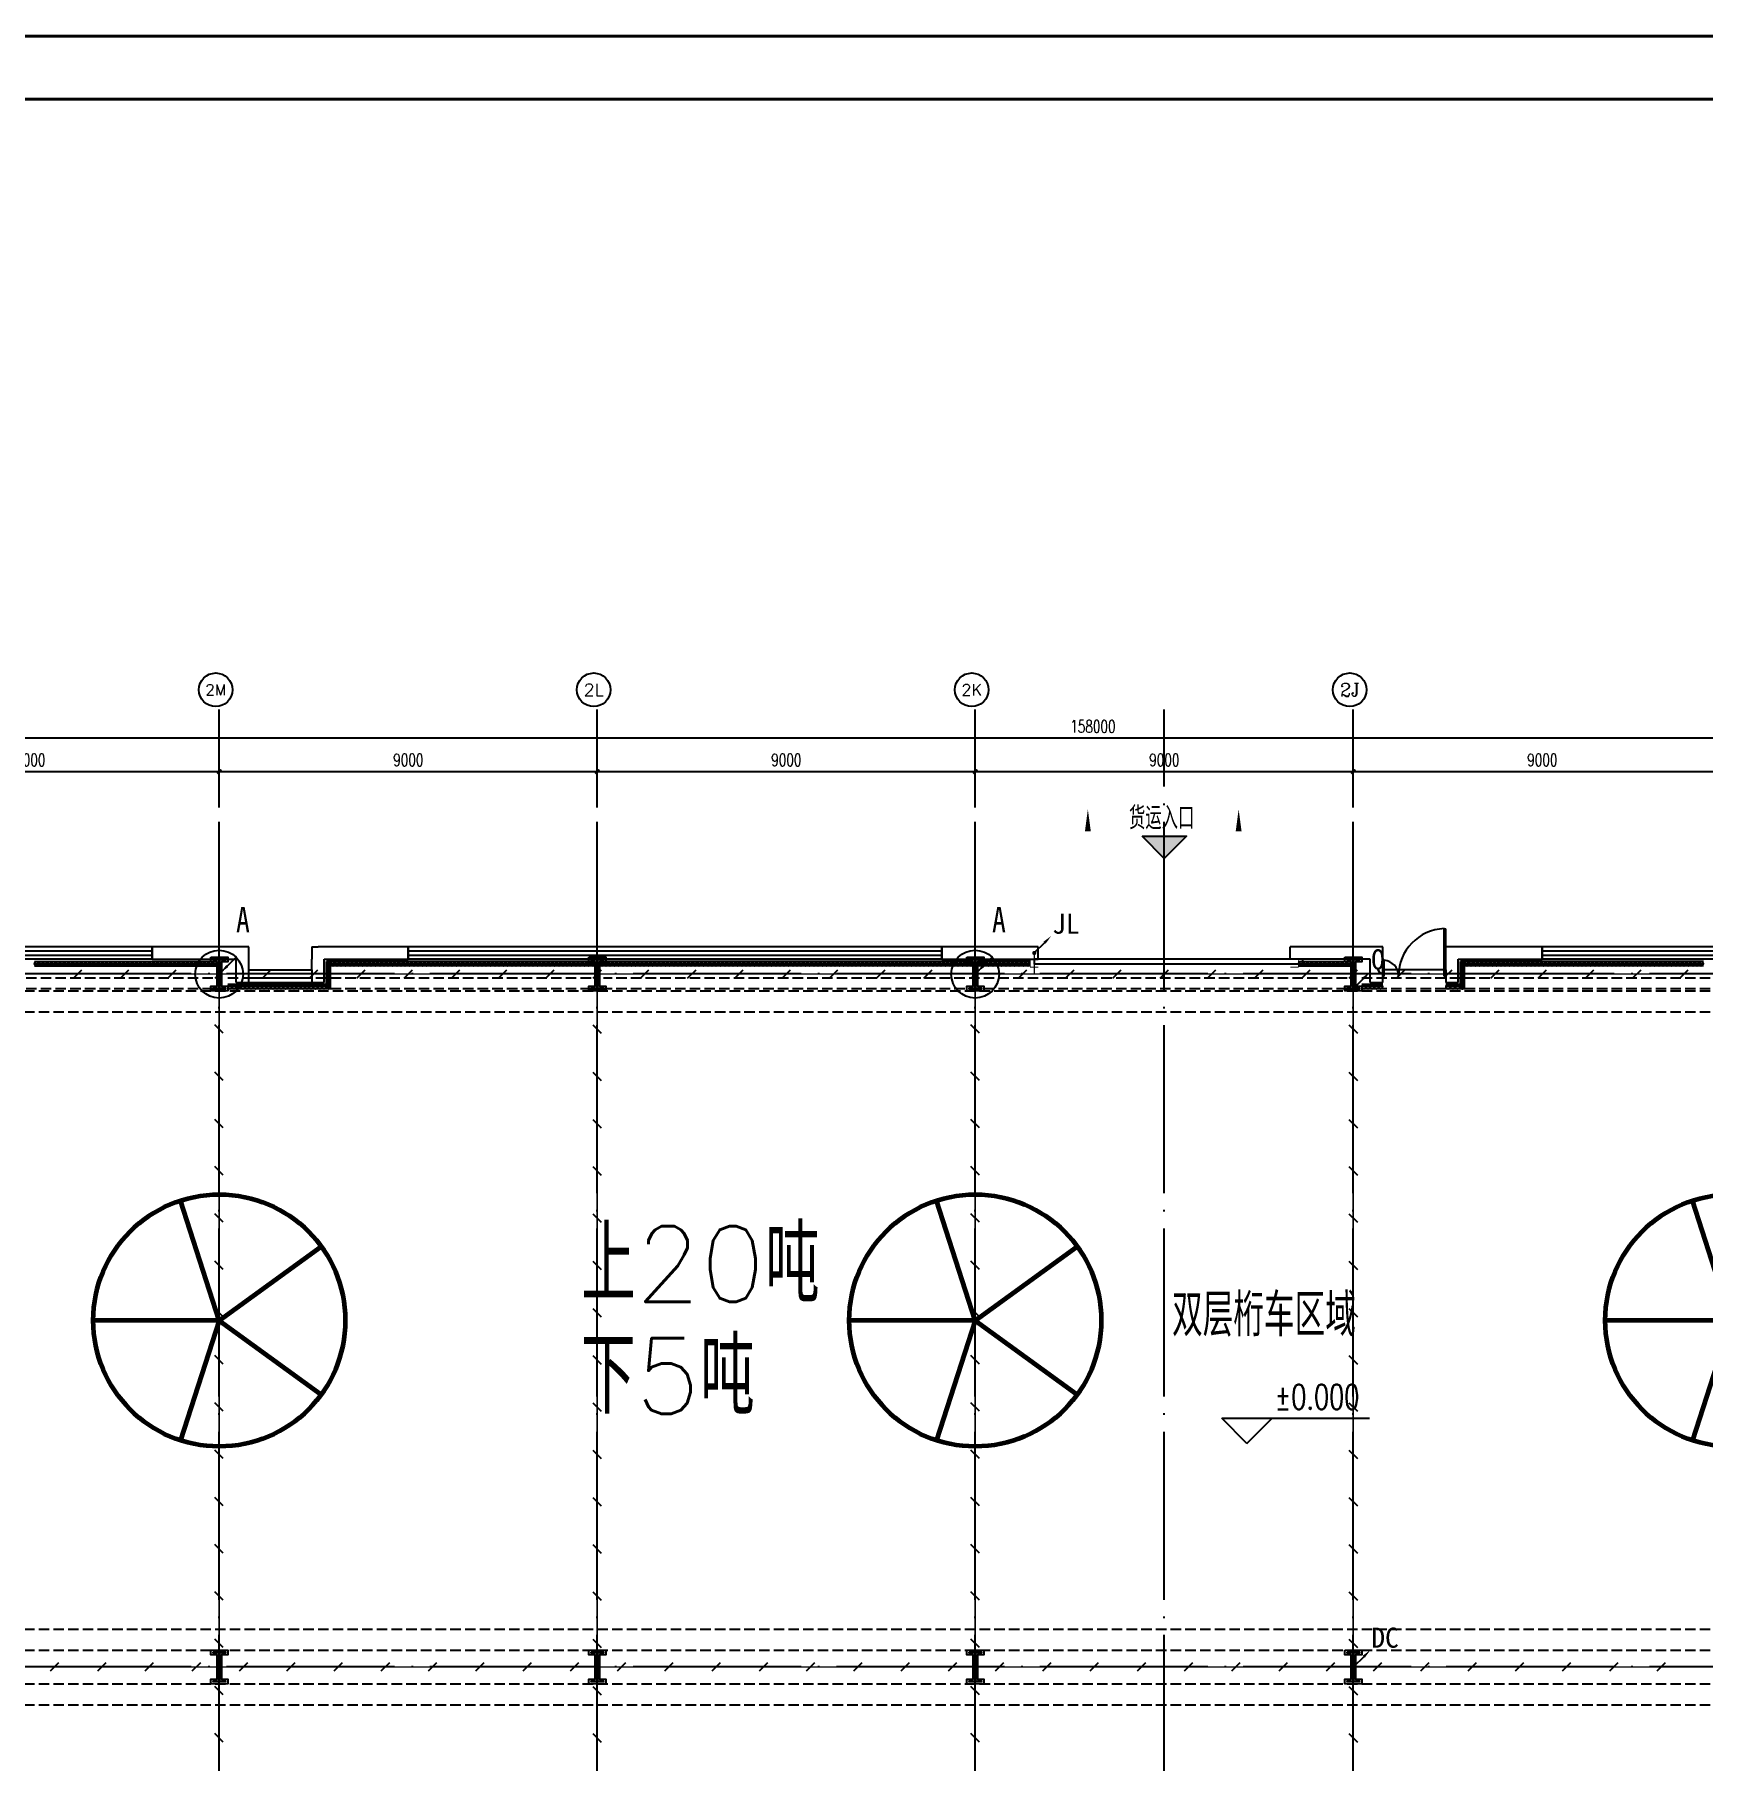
# Model space of a CAD drawing. Extents: x -1396510 to 1250330, y -1892470 to 1623980.
# Drawn here: x -232253 to -192517, y -1008860 to -967742 of the extents above; entities that cross this region are included whole.
import ezdxf
from ezdxf.enums import TextEntityAlignment as Align

# ---------------------------------------------------------------- set-up
doc = ezdxf.new("R2010")
doc.units = 0
doc.header["$LTSCALE"] = 1000
doc.header["$MEASUREMENT"] = 0
for name, pattern in [('10平面$0$DASH', [0.35, 0.25, -0.1]), ('CENTER2', [1.125, 0.75, -0.125, 0.125, -0.125]), ('DASH', [0.35, 0.25, -0.1]), ('DOTE', [2.42, 2, -0.2, 0.02, -0.2])]:
    doc.linetypes.add(name, pattern=pattern)
doc.layers.get('Defpoints').update_dxf_attribs({"color": 210})
for name, color, linetype in [('0-cxFrame', 155, 'Continuous'), ('10平面$0$WINDOW', 4, 'Continuous'), ('A-AXIS-D', 1, 'Continuous'), ('A-AXIS-DOTE', 14, 'DOTE'), ('A-AXIS-SYMB', 3, 'Continuous'), ('A-HATCH-2', 251, 'Continuous'), ('A-HRAIL', 173, 'Continuous'), ('A-LIN-V', 9, 'Continuous'), ('A-SFCE', 30, 'Continuous'), ('A-TEXT', 61, 'Continuous'), ('A-WINDOW', 140, 'Continuous'), ('AS-COLN', 6, 'Continuous'), ('AS-WALL', 40, 'Continuous'), ('FH-tri', 180, 'Continuous'), ('LWIRE', 4, 'Continuous'), ('PUB_TEXT', 7, 'Continuous'), ('SHTLN', 4, 'Continuous'), ('TEL_TEXT', 7, 'Continuous'), ('WIRE-接地', 4, 'Continuous'), ('WIRE-照明', 1, 'Continuous'), ('建-标高', 3, 'Continuous'), ('建-窗', 4, 'Continuous')]:
    doc.layers.add(name, color=color, linetype=linetype)
doc.layers.add('0-cxText', color=131, linetype='Continuous', lineweight=25)
doc.layers.add('A-云线2', color=3, linetype='Continuous', plot=False)
doc.styles.add('-宋体', font='', dxfattribs={"width": 0.8})
doc.styles.add('_TCH_AXIS', font='COMPLEX', dxfattribs={"bigfont": 'GBCBIG'})
doc.styles.add('_TCH_DIM_T3', font='SIMPLEX', dxfattribs={"width": 0.705882, "bigfont": 'GBCBIG'})
doc.styles.add('A-STANDARD', font='SIMPLEX', dxfattribs={"bigfont": 'GBCBIG'})
doc.styles.add('cx_tuming', font='simhei.ttf')
doc.styles.add('cx_tuqian1', font='')
doc.styles.get("Standard").update_dxf_attribs({"font": 'gbenor.shx', "bigfont": 'gbcbig.shx'})
doc.styles.add('宋体', font='')
doc.styles.add('黑体', font='simhei.ttf', dxfattribs={"height": 12})
doc.styles.get('-宋体').set_extended_font_data('SimSun')
doc.styles.get('cx_tuqian1').set_extended_font_data('SimSun')
doc.styles.get('宋体').set_extended_font_data('SimSun')
doc.dimstyles.new('_TCH_ARCH&&100', dxfattribs={"dimtxt": 297.5, "dimasz": 100, "dimexe": 100, "dimexo": 100, "dimgap": 126.25, "dimtad": 1, "dimdec": 0, "dimzin": 0, "dimdsep": 46, "dimtxsty": '_TCH_DIM_T3', "dimblk": 'ARCHTICK', "dimcen": 0.09, "dimclrt": 7, "dimazin": 2, "dimtfac": 1, "dimtdec": 0, "dimtix": 1, "dimtmove": 2, "dimatfit": 3, "dimfxl": 0, "dimtolj": 1, "dimtzin": 0, "dimarcsym": 0})

# ---------------------------------------------------------------- blocks, each defined once
blk = doc.blocks.new('G$C2F382D44')
at = {"color": 0, "style": 'A-STANDARD'}
for s, p in [('上20吨', (-2949, 425)), ('下5吨', (-2952, -2245))]:
    blk.add_text(s, height=1800, dxfattribs=at).set_placement(p)
blk = doc.blocks.new('10平面$0$$DorLib2D$00000126')
at = {"color": 0, "linetype": 'Continuous'}
for p, q in [((-0.532, 0.5), (-0.532, 0.9)), ((0.532, 0.9), (0.532, 0.5))]:
    blk.add_line(p, q, dxfattribs=at)
at = {"color": 0, "linetype": '10平面$0$DASH'}
for p, q in [((-0.532, 0.9), (0.532, 0.9)), ((-0.532, 0.5), (0.532, 0.5))]:
    blk.add_line(p, q, dxfattribs=at)
blk = doc.blocks.new('WINDOW2DLIB$DYNSTYLE$00000005')
at = {"color": 0}
for points in [[(-0.5, 0.5), (-0.5, -0.5)], [(-0.5, 0.5), (0.5, 0.5)], [(0.5, -0.5), (0.5, 0.5)], [(0.5, 0.1667), (-0.5, 0.1667)], [(0.5, -0.1667), (-0.5, -0.1667)], [(-0.5, -0.5), (0.5, -0.5)]]:
    blk.add_lwpolyline(points, dxfattribs=at)
blk = doc.blocks.new('DOOR2DLIB$SYSLIB$00000123')
at = {"color": 0}
for p, q in [((0.475, -0.001), (0.475, 0.752)), ((0.475, 0.752), (0.5, 0.752)), ((0.5, -0.001), (0.5, 0.752)), ((-0.5, 0), (-0.5, 0.252)), ((-0.475, 0.252), (-0.5, 0.252)), ((-0.475, 0), (-0.475, 0.252)), ((-0.475, 0), (-0.5, 0)), ((0.475, -0.001), (0.5, -0.001))]:
    blk.add_line(p, q, dxfattribs=at)
for centre, radius, start, end in [((0.505, -0.002), 0.755, 92.2493, 179.7238), ((-0.501, 0.003), 0.251, 359.7899, 84.0974)]:
    blk.add_arc(centre, radius, start, end, dxfattribs=at)
blk = doc.blocks.new('42343243')
at = {"layer": '10平面$0$WINDOW'}
blk.add_line((-198654, 1222620), (-200154, 1222620), dxfattribs=at)
at = {"layer": 'AS-WALL'}
for p, q in [((-227154, 1223170), (-229454, 1223170)), ((-229454, 1223170), (-229454, 1222870)), ((-229454, 1222870), (-227454, 1222870)), ((-227454, 1222320), (-227454, 1222870)), ((-227154, 1222620), (-227154, 1223170)), ((-225654, 1223170), (-225504, 1223170)), ((-225654, 1223170), (-225654, 1222870)), ((-225654, 1222870), (-225654, 1222870)), ((-225654, 1222620), (-225654, 1222870)), ((-223354, 1223170), (-225504, 1223170)), ((-225354, 1222320), (-225354, 1222870)), ((-225354, 1222870), (-223354, 1222870)), ((-223354, 1222870), (-223354, 1223170)), ((-208354, 1223170), (-210654, 1223170)), ((-210654, 1223170), (-210654, 1222870)), ((-210654, 1222870), (-208354, 1222870)), ((-208354, 1222870), (-208354, 1223170)), ((-200154, 1223170), (-202354, 1223170)), ((-202354, 1222870), (-202354, 1223170)), ((-200454, 1222870), (-202354, 1222870)), ((-200454, 1222320), (-200454, 1222870)), ((-200154, 1222620), (-200154, 1223170)), ((-196354, 1223170), (-198654, 1223170)), ((-198654, 1222620), (-198654, 1223170)), ((-198354, 1222870), (-196354, 1222870)), ((-198354, 1222320), (-198354, 1222870)), ((-196354, 1222870), (-196354, 1223170)), ((-227154, 1222320), (-227154, 1222620)), ((-225654, 1222620), (-225654, 1222320)), ((-200154, 1222320), (-200154, 1222620)), ((-198654, 1222620), (-198654, 1222320)), ((-227454, 1222320), (-227154, 1222320)), ((-225654, 1222320), (-225354, 1222320)), ((-200454, 1222320), (-200154, 1222320)), ((-198654, 1222320), (-198354, 1222320))]:
    blk.add_line(p, q, dxfattribs=at)
at = {"layer": '10平面$0$WINDOW', "zscale": 300}
for name, p, xscale, yscale, rotation in [('DOOR2DLIB$SYSLIB$00000123', (-199404, 1222470), -1500, -1500, 179.9999999999555), ('10平面$0$$DorLib2D$00000126', (-205254, 1223020), 6000, 300, 180)]:
    blk.add_blockref(name, p, dxfattribs=dict(at, xscale=xscale, yscale=yscale, rotation=rotation))
at = {"layer": '建-窗', "zscale": 300}
for p, xscale, yscale, rotation in [((-239904, 1223020), -20900, -300, 359.9999999994902), ((-217004, 1223020), -12700, -300, 359.999999999664), ((-185904, 1223020), -20900, -300, 359.9999999994913), ((-226404, 1222470), -1500, 300, 179.9999999999555)]:
    blk.add_blockref('WINDOW2DLIB$DYNSTYLE$00000005', p, dxfattribs=dict(at, xscale=xscale, yscale=yscale, rotation=rotation))
blk = doc.blocks.new('nt66')
at = {"layer": 'A-HATCH-2', "color": 8}
blk.add_lwpolyline([(-195840, 766870), (-195440, 766870), (-195440, 766758), (-195586, 766758), (-195586, 766182), (-195440, 766182), (-195440, 766070), (-195840, 766070), (-195840, 766182), (-195694, 766182), (-195694, 766758), (-195840, 766758)], close=True, dxfattribs=at)
at = {"layer": 'AS-COLN'}
blk.add_lwpolyline([(-195790, 766820), (-195490, 766820), (-195490, 766808), (-195636, 766808), (-195636, 766132), (-195490, 766132), (-195490, 766120), (-195790, 766120), (-195790, 766132), (-195644, 766132), (-195644, 766808), (-195790, 766808)], close=True, dxfattribs=at)
blk = doc.blocks.new('33333')
for p in [(-32214, -43900), (-23214, -43900), (-14214, -43900), (-5214, -43900), (-32214, -60400), (-23214, -60400), (-14214, -60400), (-5214, -60400)]:
    blk.add_blockref('nt66', p)
blk = doc.blocks.new('w42343')
at = {"layer": 'A-HATCH-2', "color": 8, "linetype": 'DASH'}
for p, q in [((-263654, 722170), (-128354, 722170)), ((-263654, 721670), (-128354, 721670)), ((-263654, 706970), (-128354, 706970)), ((-263654, 706470), (-128354, 706470)), ((-263654, 705670), (-128354, 705670)), ((-263654, 705170), (-128354, 705170))]:
    blk.add_line(p, q, dxfattribs=at)
blk = doc.blocks.new('w4324324')
at = {"layer": 'A-HATCH-2', "color": 0, "lineweight": 60}
for q in [(-1694760, 686605), (-1697614, 684532), (-1691907, 684532), (-1696524, 681178), (-1692997, 681178)]:
    blk.add_line((-1694760, 683605), q, dxfattribs=at)
blk.add_circle((-1694760, 683605), 3000, dxfattribs=at)
blk = doc.blocks.new('ner546')
at = {"layer": 'A-LIN-V', "color": 8}
for p in [(631280, 25256), (631280, 7256), (631280, -10744)]:
    blk.add_blockref('w4324324', p, dxfattribs=at)
blk = doc.blocks.new('3333')
at = {"layer": 'A-SFCE', "const_width": 20}
blk.add_lwpolyline([(-227064, 766320), (-227064, 766510), (-227244, 766510), (-227244, 766320)], dxfattribs=at)
blk = doc.blocks.new('_ArchTick')
at = {"color": 0, "linetype": 'ByBlock', "const_width": 0.4}
blk.add_lwpolyline([(-0.5, -0.5), (0.5, 0.5)], dxfattribs=at)
blk = doc.blocks.new('*D5772')
at = {"layer": 'A-AXIS-D', "color": 0, "lineweight": -2, "transparency": 16777216}
for p, q in [((48300, 3960), (48300, 4920)), ((48300, 4820), (57300, 4820)), ((57300, 3960), (57300, 4920))]:
    blk.add_line(p, q, dxfattribs=at)
at = {"layer": 'Defpoints', "color": 0, "transparency": 16777216}
for p in [(57300, 4820), (48300, 3860), (57300, 3860)]:
    blk.add_point(p, dxfattribs=at)
at = {"layer": 'A-AXIS-D', "color": 0, "lineweight": -2, "transparency": 16777216, "xscale": 100, "yscale": 100, "zscale": 100, "rotation": 180}
blk.add_blockref('_ArchTick', (48300, 4820), dxfattribs=at)
at = {"layer": 'A-AXIS-D', "color": 0, "lineweight": -2, "transparency": 16777216, "xscale": 100, "yscale": 100, "zscale": 100}
blk.add_blockref('_ArchTick', (57300, 4820), dxfattribs=at)
at = {"layer": 'A-AXIS-D', "color": 7, "transparency": 16777216, "insert": (52800, 5095), "char_height": 297.5, "attachment_point": 5, "style": '_TCH_DIM_T3'}
blk.add_mtext('\\A1;9000', dxfattribs=at)
blk = doc.blocks.new('*D5773')
at = {"layer": 'A-AXIS-D', "color": 0, "lineweight": -2, "transparency": 16777216}
for p, q in [((57300, 3960), (57300, 4920)), ((57300, 4820), (66300, 4820)), ((66300, 3960), (66300, 4920))]:
    blk.add_line(p, q, dxfattribs=at)
at = {"layer": 'Defpoints', "color": 0, "transparency": 16777216}
for p in [(66300, 4820), (57300, 3860), (66300, 3860)]:
    blk.add_point(p, dxfattribs=at)
at = {"layer": 'A-AXIS-D', "color": 0, "lineweight": -2, "transparency": 16777216, "xscale": 100, "yscale": 100, "zscale": 100, "rotation": 180}
blk.add_blockref('_ArchTick', (57300, 4820), dxfattribs=at)
at = {"layer": 'A-AXIS-D', "color": 0, "lineweight": -2, "transparency": 16777216, "xscale": 100, "yscale": 100, "zscale": 100}
blk.add_blockref('_ArchTick', (66300, 4820), dxfattribs=at)
at = {"layer": 'A-AXIS-D', "color": 7, "transparency": 16777216, "insert": (61800, 5095), "char_height": 297.5, "attachment_point": 5, "style": '_TCH_DIM_T3'}
blk.add_mtext('\\A1;9000', dxfattribs=at)
blk = doc.blocks.new('*D5774')
at = {"layer": 'A-AXIS-D', "color": 0, "lineweight": -2, "transparency": 16777216}
for p, q in [((66300, 3960), (66300, 4920)), ((66300, 4820), (75300, 4820)), ((75300, 3960), (75300, 4920))]:
    blk.add_line(p, q, dxfattribs=at)
at = {"layer": 'Defpoints', "color": 0, "transparency": 16777216}
for p in [(75300, 4820), (66300, 3860), (75300, 3860)]:
    blk.add_point(p, dxfattribs=at)
at = {"layer": 'A-AXIS-D', "color": 0, "lineweight": -2, "transparency": 16777216, "xscale": 100, "yscale": 100, "zscale": 100, "rotation": 180}
blk.add_blockref('_ArchTick', (66300, 4820), dxfattribs=at)
at = {"layer": 'A-AXIS-D', "color": 0, "lineweight": -2, "transparency": 16777216, "xscale": 100, "yscale": 100, "zscale": 100}
blk.add_blockref('_ArchTick', (75300, 4820), dxfattribs=at)
at = {"layer": 'A-AXIS-D', "color": 7, "transparency": 16777216, "insert": (70800, 5095), "char_height": 297.5, "attachment_point": 5, "style": '_TCH_DIM_T3'}
blk.add_mtext('\\A1;9000', dxfattribs=at)
blk = doc.blocks.new('*D5775')
at = {"layer": 'A-AXIS-D', "color": 0, "lineweight": -2, "transparency": 16777216}
for p, q in [((75300, 3960), (75300, 4920)), ((75300, 4820), (84300, 4820)), ((84300, 3960), (84300, 4920))]:
    blk.add_line(p, q, dxfattribs=at)
at = {"layer": 'Defpoints', "color": 0, "transparency": 16777216}
for p in [(84300, 4820), (75300, 3860), (84300, 3860)]:
    blk.add_point(p, dxfattribs=at)
at = {"layer": 'A-AXIS-D', "color": 0, "lineweight": -2, "transparency": 16777216, "xscale": 100, "yscale": 100, "zscale": 100, "rotation": 180}
blk.add_blockref('_ArchTick', (75300, 4820), dxfattribs=at)
at = {"layer": 'A-AXIS-D', "color": 0, "lineweight": -2, "transparency": 16777216, "xscale": 100, "yscale": 100, "zscale": 100}
blk.add_blockref('_ArchTick', (84300, 4820), dxfattribs=at)
at = {"layer": 'A-AXIS-D', "color": 7, "transparency": 16777216, "insert": (79800, 5095), "char_height": 297.5, "attachment_point": 5, "style": '_TCH_DIM_T3'}
blk.add_mtext('\\A1;9000', dxfattribs=at)
blk = doc.blocks.new('*D5776')
at = {"layer": 'A-AXIS-D', "color": 0, "lineweight": -2, "transparency": 16777216}
for p, q in [((84300, 3960), (84300, 4920)), ((84300, 4820), (93300, 4820)), ((93300, 3960), (93300, 4920))]:
    blk.add_line(p, q, dxfattribs=at)
at = {"layer": 'Defpoints', "color": 0, "transparency": 16777216}
for p in [(93300, 4820), (84300, 3860), (93300, 3860)]:
    blk.add_point(p, dxfattribs=at)
at = {"layer": 'A-AXIS-D', "color": 0, "lineweight": -2, "transparency": 16777216, "xscale": 100, "yscale": 100, "zscale": 100, "rotation": 180}
blk.add_blockref('_ArchTick', (84300, 4820), dxfattribs=at)
at = {"layer": 'A-AXIS-D', "color": 0, "lineweight": -2, "transparency": 16777216, "xscale": 100, "yscale": 100, "zscale": 100}
blk.add_blockref('_ArchTick', (93300, 4820), dxfattribs=at)
at = {"layer": 'A-AXIS-D', "color": 7, "transparency": 16777216, "insert": (88800, 5095), "char_height": 297.5, "attachment_point": 5, "style": '_TCH_DIM_T3'}
blk.add_mtext('\\A1;9000', dxfattribs=at)
blk = doc.blocks.new('*D5785')
at = {"layer": 'A-AXIS-D', "color": 0, "lineweight": -2, "transparency": 16777216}
for p, q in [((-900, 4060), (-900, 5720)), ((-900, 5620), (157100, 5620)), ((157100, 4060), (157100, 5720))]:
    blk.add_line(p, q, dxfattribs=at)
at = {"layer": 'Defpoints', "color": 0, "transparency": 16777216}
for p in [(157100, 5620), (-900, 3960), (157100, 3960)]:
    blk.add_point(p, dxfattribs=at)
at = {"layer": 'A-AXIS-D', "color": 0, "lineweight": -2, "transparency": 16777216, "xscale": 100, "yscale": 100, "zscale": 100, "rotation": 180}
blk.add_blockref('_ArchTick', (-900, 5620), dxfattribs=at)
at = {"layer": 'A-AXIS-D', "color": 0, "lineweight": -2, "transparency": 16777216, "xscale": 100, "yscale": 100, "zscale": 100}
blk.add_blockref('_ArchTick', (157100, 5620), dxfattribs=at)
at = {"layer": 'A-AXIS-D', "color": 7, "transparency": 16777216, "insert": (78100, 5895), "char_height": 297.5, "attachment_point": 5, "style": '_TCH_DIM_T3'}
blk.add_mtext('\\A1;158000', dxfattribs=at)
blk = doc.blocks.new('99平面图例外参$0$$LinePat$圆环')
for points in [[(0, 150), (300, 150)], [(0, 0), (300, 0)], [(0, -150), (300, -150)]]:
    blk.add_lwpolyline(points)
at = {"color": 0}
blk.add_circle((150, 0), 150, dxfattribs=at)
blk = doc.blocks.new('$TelecSys$00000008')
blk.add_line((0.4, 0.4), (-0.4, -0.4))
blk = doc.blocks.new('$TelecSys$00000078')
for p, q in [((0.1, 0.1), (0.1, 0.1)), ((1.15, 1.15), (0.55, 0.55)), ((-0.1, -0.1), (-0.1, -0.1))]:
    blk.add_line(p, q)
at = {"const_width": 0.142}
blk.add_lwpolyline([(-0.07, 0, 1), (0.07, 0, 1)], format="xyb", close=True, dxfattribs=at)
blk.add_solid([(0.62, 0.48), (0.48, 0.62), (0.1, 0.1)])
at = {"width": 0.8, "flags": 9}
blk.add_attdef('A', (0, 0), '', height=0.00002, dxfattribs=at)
blk = doc.blocks.new('$TelecSys$00000079')
for p, q in [((0.7, 0.7), (0, 0)), ((0.1, 0.1), (0.1, 0.1)), ((-0.1, -0.1), (-0.1, -0.1))]:
    blk.add_line(p, q)
at = {"const_width": 0.142}
blk.add_lwpolyline([(-0.07, 0, 1), (0.07, 0, 1)], format="xyb", close=True, dxfattribs=at)
blk.add_solid([(0.63, 0.77), (0.77, 0.63), (1.15, 1.15)])
at = {"width": 0.8, "flags": 9}
blk.add_attdef('A', (0, 0), '', height=0.00002, dxfattribs=at)
blk = doc.blocks.new('TK22.A0+1 L(Dragon)')
at = {"layer": '0-cxFrame', "color": 7, "const_width": 0.5}
blk.add_lwpolyline([(0, 0), (-1485, 0), (-1485, 841), (0, 841)], close=True, dxfattribs=at)
at = {"layer": '0-cxFrame', "const_width": 0.5}
blk.add_lwpolyline([(-80, 10), (-1465, 10), (-1465, 831), (-80, 831)], close=True, dxfattribs=at)
at = {"style": '黑体', "flags": 4}
blk.add_attdef('图幅', text='', height=3.3, dxfattribs=at).set_placement((-40, 3), align=Align.RIGHT)
at = {"layer": '0-cxText', "flags": 4}
for tag, height, style, p in [('建设单位', 3.5, 'cx_tuming', (-45, 240)), ('项目名称', 3.5, 'cx_tuming', (-45, 210)), ('子项名称', 3.5, 'cx_tuming', (-45, 180)), ('工程编号', 3.3, 'cx_tuqian1', (-35, 165)), ('图名1', 3.5, 'cx_tuming', (-45, 87)), ('图名2', 3.5, 'cx_tuming', (-45, 79)), ('图名3', 3.5, 'cx_tuming', (-45, 71)), ('出图日期', 3.3, 'cx_tuqian1', (-39, 60)), ('专业', 3.3, 'cx_tuqian1', (-55, 52)), ('图号', 3.3, 'cx_tuqian1', (-55, 44)), ('版次', 3.3, 'cx_tuqian1', (-20, 44))]:
    blk.add_attdef(tag, text='', height=height, dxfattribs=dict(at, style=style)).set_placement(p, align=Align.MIDDLE)
at = {"layer": 'Defpoints', "color": 6, "flags": 4}
for tag, height, style, p in [('tufu', 3.3, '黑体', (-12, 12)), ('dwfname', 4, 'cx_tuqian1', (-80, 3))]:
    blk.add_attdef(tag, text='', height=height, dxfattribs=dict(at, style=style)).set_placement(p, align=Align.RIGHT)
blk = doc.blocks.new('世赫2#厂房一层0821')
at = {"layer": 'FH-tri'}
h = blk.add_hatch(color=8, dxfattribs=at)
h.dxf.hatch_style = 1
h.paths.add_polyline_path([(79269.7, 3282.6), (80330.3, 3282.6), (79800, 2752.3)])
at = {"layer": 'A-AXIS-D'}
for centre in [(57215.1, 6766.1), (66215.1, 6766.1), (75215.1, 6766.1), (84215.1, 6766.1)]:
    blk.add_circle(centre, 400, dxfattribs=at)
at = {"layer": 'A-AXIS-DOTE', "color": 8, "ltscale": 2}
for p, q in [((57300, -87498.9), (57300, 6300)), ((66300, -87498.9), (66300, 6300)), ((75300, -87498.9), (75300, 6300)), ((79800, -87498.9), (79800, 6300)), ((84300, -87498.9), (84300, 6300)), ((163114.2, 0), (-11095.8, 0)), ((163114.2, -16500), (-11095.8, -16500))]:
    blk.add_line(p, q, dxfattribs=at)
at = {"layer": 'A-AXIS-SYMB', "color": 8}
for points in [[(77980, 2460, 0, 0, 0), (77980, 3920, 0, 140, 0), (77980, 3395, 0, 0, 0)], [(81570, 2460, 0, 0, 0), (81570, 3920, 0, 140, 0), (81570, 3395, 0, 0, 0)]]:
    blk.add_lwpolyline(points, format="xyseb", dxfattribs=at)
at = {"layer": 'A-SFCE', "linetype": 'DASH'}
for p, q in [((57150, -100), (39450, -100)), ((57150, -350), (39450, -350)), ((84150, -100), (66450, -100)), ((84150, -350), (66450, -350))]:
    blk.add_line(p, q, dxfattribs=at)
at = {"layer": 'A-SFCE', "color": 2, "linetype": 'DASH'}
for p, q in [((66150, -100), (57450, -100)), ((66150, -350), (57450, -350)), ((93150, -100), (84450, -100)), ((93150, -350), (84450, -350))]:
    blk.add_line(p, q, dxfattribs=at)
at = {"layer": 'FH-tri', "color": 8}
blk.add_lwpolyline([(79269.7, 3282.6), (80330.3, 3282.6), (80330.3, 3282.6), (79800, 2752.3)], close=True, dxfattribs=at)
at = {"layer": '建-标高', "color": 8}
for p, q in [((81767.8, -11176.1), (81167.8, -10576.1)), ((81167.8, -10576.1), (84687.8, -10576.1)), ((81767.8, -11176.1), (82367.8, -10576.1))]:
    blk.add_line(p, q, dxfattribs=at)
at = {"color": 8}
blk.add_blockref('G$C2F382D44', (68864.2, -8230), dxfattribs=at)
at = {"layer": 'A-HRAIL', "yscale": 0.3333333333111111, "zscale": 0.3333333333111111}
for p, xscale, rotation in [((52901, 244), 0.3368181817957239, 2.040338504593629e-10), ((53002.1, 244), 0.3368181817957239, 2.040338504593629e-10), ((53103.1, 244), 0.3368181817957239, 2.040338504593629e-10), ((53204.2, 244), 0.3368181817957239, 2.040338504593629e-10), ((53305.2, 244), 0.3368181817957239, 2.040338504593629e-10), ((53406.3, 244), 0.3368181817957239, 2.040338504593629e-10), ((53507.3, 244), 0.3368181817957239, 2.040338504593629e-10), ((53608.4, 244), 0.3368181817957239, 2.040338504593629e-10), ((53709.4, 244), 0.3368181817957239, 2.040338504593629e-10), ((53810.5, 244), 0.3368181817957239, 2.040338504593629e-10), ((53911.5, 244), 0.3368181817957239, 2.040338504593629e-10), ((54012.5, 244), 0.3368181817957239, 2.040338504593629e-10), ((54113.6, 244), 0.3368181817957239, 2.040338504593629e-10), ((54214.6, 244), 0.3368181817957239, 2.040338504593629e-10), ((54315.7, 244), 0.3368181817957239, 2.040338504593629e-10), ((54416.7, 244), 0.3368181817957239, 2.040338504593629e-10), ((54517.8, 244), 0.3368181817957239, 2.040338504593629e-10), ((54618.8, 244), 0.3368181817957239, 2.040338504593629e-10), ((54719.9, 244), 0.3368181817957239, 2.040338504593629e-10), ((54820.9, 244), 0.3368181817957239, 2.040338504593629e-10), ((54922, 244), 0.3368181817957239, 2.040338504593629e-10), ((55023, 244), 0.3368181817957239, 2.040338504593629e-10), ((55124, 244), 0.3368181817957239, 2.040338504593629e-10), ((55225.1, 244), 0.3368181817957239, 2.040338504593629e-10), ((55326.1, 244), 0.3368181817957239, 2.040338504593629e-10), ((55427.2, 244), 0.3368181817957239, 2.040338504593629e-10), ((55528.2, 244), 0.3368181817957239, 2.040338504593629e-10), ((55629.3, 244), 0.3368181817957239, 2.040338504593629e-10), ((55730.3, 244), 0.3368181817957239, 2.040338504593629e-10), ((55831.4, 244), 0.3368181817957239, 2.040338504593629e-10), ((55932.4, 244), 0.3368181817957239, 2.040338504593629e-10), ((56033.5, 244), 0.3368181817957239, 2.040338504593629e-10), ((56134.5, 244), 0.3368181817957239, 2.040338504593629e-10), ((56235.5, 244), 0.3368181817957239, 2.040338504593629e-10), ((56336.6, 244), 0.3368181817957239, 2.040338504593629e-10), ((56437.6, 244), 0.3368181817957239, 2.040338504593629e-10), ((56538.7, 244), 0.3368181817957239, 2.040338504593629e-10), ((56639.7, 244), 0.3368181817957239, 2.040338504593629e-10), ((56740.8, 244), 0.3368181817957239, 2.040338504593629e-10), ((56841.8, 244), 0.3368181817957239, 2.040338504593629e-10), ((56942.9, 244), 0.3368181817957239, 2.040338504593629e-10), ((57043.9, 244), 0.3368181817957239, 2.040338504593629e-10), ((57145, 244), 0.3368181817957239, 2.040338504593629e-10), ((59900, 191.7), -0.3611111226889233, 270), ((59951.5, 244), -0.3384127415242964, 359.9999999997966), ((59900, 83.3), -0.3611111226889233, 270), ((59900, -25), -0.3611111226889233, 270), ((60053, 244), -0.3384127415242964, 359.9999999997966), ((60154.6, 244), -0.3384127415242964, 359.9999999997966), ((60256.1, 244), -0.3384127415242964, 359.9999999997966), ((60357.6, 244), -0.3384127415242964, 359.9999999997966), ((60459.1, 244), -0.3384127415242964, 359.9999999997966), ((60560.7, 244), -0.3384127415242964, 359.9999999997966), ((60662.2, 244), -0.3384127415242964, 359.9999999997966), ((60763.7, 244), -0.3384127415242964, 359.9999999997966), ((60865.2, 244), -0.3384127415242964, 359.9999999997966), ((60966.8, 244), -0.3384127415242964, 359.9999999997966), ((61068.3, 244), -0.3384127415242964, 359.9999999997966), ((61169.8, 244), -0.3384127415242964, 359.9999999997966), ((61271.3, 244), -0.3384127415242964, 359.9999999997966), ((61372.9, 244), -0.3384127415242964, 359.9999999997966), ((61474.4, 244), -0.3384127415242964, 359.9999999997966), ((61575.9, 244), -0.3384127415242964, 359.9999999997966), ((61677.4, 244), -0.3384127415242964, 359.9999999997966), ((61779, 244), -0.3384127415242964, 359.9999999997966), ((61880.5, 244), -0.3384127415242964, 359.9999999997966), ((61982, 244), -0.3384127415242964, 359.9999999997966), ((62083.5, 244), -0.3384127415242964, 359.9999999997966), ((62185, 244), -0.3384127415242964, 359.9999999997966), ((62286.6, 244), -0.3384127415242964, 359.9999999997966), ((62388.1, 244), -0.3384127415242964, 359.9999999997966), ((62489.6, 244), -0.3384127415242964, 359.9999999997966), ((62591.1, 244), -0.3384127415242964, 359.9999999997966), ((62692.7, 244), -0.3384127415242964, 359.9999999997966), ((62794.2, 244), -0.3384127415242964, 359.9999999997966), ((62895.7, 244), -0.3384127415242964, 359.9999999997966), ((62997.2, 244), -0.3384127415242964, 359.9999999997966), ((63098.8, 244), -0.3384127415242964, 359.9999999997966), ((63200.3, 244), -0.3384127415242964, 359.9999999997966), ((63301.8, 244), -0.3384127415242964, 359.9999999997966), ((63403.3, 244), -0.3384127415242964, 359.9999999997966), ((63504.9, 244), -0.3384127415242964, 359.9999999997966), ((63606.4, 244), -0.3384127415242964, 359.9999999997966), ((63707.9, 244), -0.3384127415242964, 359.9999999997966), ((63809.4, 244), -0.3384127415242964, 359.9999999997966), ((63911, 244), -0.3384127415242964, 359.9999999997966), ((64012.5, 244), -0.3384127415242964, 359.9999999997966), ((64114, 244), -0.3384127415242964, 359.9999999997966), ((64215.5, 244), -0.3384127415242964, 359.9999999997966), ((64317, 244), -0.3384127415242964, 359.9999999997966), ((64418.6, 244), -0.3384127415242964, 359.9999999997966), ((64520.1, 244), -0.3384127415242964, 359.9999999997966), ((64621.6, 244), -0.3384127415242964, 359.9999999997966), ((64723.1, 244), -0.3384127415242964, 359.9999999997966), ((64824.7, 244), -0.3384127415242964, 359.9999999997966), ((64926.2, 244), -0.3384127415242964, 359.9999999997966), ((65027.7, 244), -0.3384127415242964, 359.9999999997966), ((65129.2, 244), -0.3384127415242964, 359.9999999997966), ((65230.8, 244), -0.3384127415242964, 359.9999999997966), ((65332.3, 244), -0.3384127415242964, 359.9999999997966), ((65433.8, 244), -0.3384127415242964, 359.9999999997966), ((65535.3, 244), -0.3384127415242964, 359.9999999997966), ((65636.9, 244), -0.3384127415242964, 359.9999999997966), ((65738.4, 244), -0.3384127415242964, 359.9999999997966), ((65839.9, 244), -0.3384127415242964, 359.9999999997966), ((65941.4, 244), -0.3384127415242964, 359.9999999997966), ((66043, 244), -0.3384127415242964, 359.9999999997966), ((66144.5, 244), -0.3384127415242964, 359.9999999997966), ((66246, 244), -0.3384127415242964, 359.9999999997966), ((66455, 244), -0.3368181817957273, 359.9999999997967), ((66556.1, 244), -0.3368181817957273, 359.9999999997967), ((66657.1, 244), -0.3368181817957273, 359.9999999997967), ((66758.2, 244), -0.3368181817957273, 359.9999999997967), ((66859.2, 244), -0.3368181817957273, 359.9999999997967), ((66960.3, 244), -0.3368181817957273, 359.9999999997967), ((67061.3, 244), -0.3368181817957273, 359.9999999997967), ((67162.4, 244), -0.3368181817957273, 359.9999999997967), ((67263.4, 244), -0.3368181817957273, 359.9999999997967), ((67364.5, 244), -0.3368181817957273, 359.9999999997967), ((67465.5, 244), -0.3368181817957273, 359.9999999997967), ((67566.5, 244), -0.3368181817957273, 359.9999999997967), ((67667.6, 244), -0.3368181817957273, 359.9999999997967), ((67768.6, 244), -0.3368181817957273, 359.9999999997967), ((67869.7, 244), -0.3368181817957273, 359.9999999997967), ((67970.7, 244), -0.3368181817957273, 359.9999999997967), ((68071.8, 244), -0.3368181817957273, 359.9999999997967), ((68172.8, 244), -0.3368181817957273, 359.9999999997967), ((68273.9, 244), -0.3368181817957273, 359.9999999997967), ((68374.9, 244), -0.3368181817957273, 359.9999999997967), ((68476, 244), -0.3368181817957273, 359.9999999997967), ((68577, 244), -0.3368181817957273, 359.9999999997967), ((68678, 244), -0.3368181817957273, 359.9999999997967), ((68779.1, 244), -0.3368181817957273, 359.9999999997967), ((68880.1, 244), -0.3368181817957273, 359.9999999997967), ((68981.2, 244), -0.3368181817957273, 359.9999999997967), ((69082.2, 244), -0.3368181817957273, 359.9999999997967), ((69183.3, 244), -0.3368181817957273, 359.9999999997967), ((69284.3, 244), -0.3368181817957273, 359.9999999997967), ((69385.4, 244), -0.3368181817957273, 359.9999999997967), ((69486.4, 244), -0.3368181817957273, 359.9999999997967), ((69587.5, 244), -0.3368181817957273, 359.9999999997967), ((69688.5, 244), -0.3368181817957273, 359.9999999997967), ((69789.5, 244), -0.3368181817957273, 359.9999999997967), ((69890.6, 244), -0.3368181817957273, 359.9999999997967), ((69991.6, 244), -0.3368181817957273, 359.9999999997967), ((70092.7, 244), -0.3368181817957273, 359.9999999997967), ((70193.7, 244), -0.3368181817957273, 359.9999999997967), ((70294.8, 244), -0.3368181817957273, 359.9999999997967), ((70395.8, 244), -0.3368181817957273, 359.9999999997967), ((70496.9, 244), -0.3368181817957273, 359.9999999997967), ((70597.9, 244), -0.3368181817957273, 359.9999999997967), ((70699, 244), -0.3368181817957273, 359.9999999997967), ((70800, 244), -0.3368181817957273, 359.9999999997967), ((70901, 244), -0.3368181817957273, 359.9999999997967), ((71002.1, 244), -0.3368181817957273, 359.9999999997967), ((71103.1, 244), -0.3368181817957273, 359.9999999997967), ((71204.2, 244), -0.3368181817957273, 359.9999999997967), ((71305.2, 244), -0.3368181817957273, 359.9999999997967), ((71406.3, 244), -0.3368181817957273, 359.9999999997967), ((71507.3, 244), -0.3368181817957273, 359.9999999997967), ((71608.4, 244), -0.3368181817957273, 359.9999999997967), ((71709.4, 244), -0.3368181817957273, 359.9999999997967), ((71810.5, 244), -0.3368181817957273, 359.9999999997967), ((71911.5, 244), -0.3368181817957273, 359.9999999997967), ((72012.5, 244), -0.3368181817957273, 359.9999999997967), ((72113.6, 244), -0.3368181817957273, 359.9999999997967), ((72214.6, 244), -0.3368181817957273, 359.9999999997967), ((72315.7, 244), -0.3368181817957273, 359.9999999997967), ((72416.7, 244), -0.3368181817957273, 359.9999999997967), ((72517.8, 244), -0.3368181817957273, 359.9999999997967), ((72618.8, 244), -0.3368181817957273, 359.9999999997967), ((72719.9, 244), -0.3368181817957273, 359.9999999997967), ((72820.9, 244), -0.3368181817957273, 359.9999999997967), ((72922, 244), -0.3368181817957273, 359.9999999997967), ((73023, 244), -0.3368181817957273, 359.9999999997967), ((73124, 244), -0.3368181817957273, 359.9999999997967), ((73225.1, 244), -0.3368181817957273, 359.9999999997967), ((73326.1, 244), -0.3368181817957273, 359.9999999997967), ((73427.2, 244), -0.3368181817957273, 359.9999999997967), ((73528.2, 244), -0.3368181817957273, 359.9999999997967), ((73629.3, 244), -0.3368181817957273, 359.9999999997967), ((73730.3, 244), -0.3368181817957273, 359.9999999997967), ((73831.4, 244), -0.3368181817957273, 359.9999999997967), ((73932.4, 244), -0.3368181817957273, 359.9999999997967), ((74033.5, 244), -0.3368181817957273, 359.9999999997967), ((74134.5, 244), -0.3368181817957273, 359.9999999997967), ((74235.5, 244), -0.3368181817957273, 359.9999999997967), ((74336.6, 244), -0.3368181817957273, 359.9999999997967), ((74437.6, 244), -0.3368181817957273, 359.9999999997967), ((74538.7, 244), -0.3368181817957273, 359.9999999997967), ((74639.7, 244), -0.3368181817957273, 359.9999999997967), ((74740.8, 244), -0.3368181817957273, 359.9999999997967), ((74841.8, 244), -0.3368181817957273, 359.9999999997967), ((74942.9, 244), -0.3368181817957273, 359.9999999997967), ((75043.9, 244), -0.3368181817957273, 359.9999999997967), ((75145, 244), -0.3368181817957273, 359.9999999997967), ((75246, 244), -0.3368181817957273, 359.9999999997967), ((75457.8, 244), -0.3461108940266491, 359.9999999997966), ((75561.7, 244), -0.3461108940266491, 359.9999999997966), ((75665.5, 244), -0.3461108940266491, 359.9999999997966), ((75769.3, 244), -0.3461108940266491, 359.9999999997966), ((75873.2, 244), -0.3461108940266491, 359.9999999997966), ((75977, 244), -0.3461108940266491, 359.9999999997966), ((76080.8, 244), -0.3461108940266491, 359.9999999997966), ((76184.7, 244), -0.3461108940266491, 359.9999999997966), ((76288.5, 244), -0.3461108940266491, 359.9999999997966), ((76392.3, 244), -0.3461108940266491, 359.9999999997966), ((76496.2, 244), -0.3461108940266491, 359.9999999997966), ((76600, 244), -0.3461108940266491, 359.9999999997966), ((83000, 244), 0.3461108940266491, 2.034223195741682e-10), ((83103.8, 244), 0.3461108940266491, 2.034223195741682e-10), ((83207.7, 244), 0.3461108940266491, 2.034223195741682e-10), ((83311.5, 244), 0.3461108940266491, 2.034223195741682e-10), ((83415.3, 244), 0.3461108940266491, 2.034223195741682e-10), ((83519.2, 244), 0.3461108940266491, 2.034223195741682e-10), ((83623, 244), 0.3461108940266491, 2.034223195741682e-10), ((83726.8, 244), 0.3461108940266491, 2.034223195741682e-10), ((83830.7, 244), 0.3461108940266491, 2.034223195741682e-10), ((83934.5, 244), 0.3461108940266491, 2.034223195741682e-10), ((84038.3, 244), 0.3461108940266491, 2.034223195741682e-10), ((84142.2, 244), 0.3461108940266491, 2.034223195741682e-10), ((86900, 191.7), -0.3611111226889233, 270), ((86951.5, 244), -0.3384127419249668, 359.9999999997966), ((86900, 83.3), -0.3611111226889233, 270), ((86900, -25), -0.3611111226889233, 270), ((87053, 244), -0.3384127419249668, 359.9999999997966), ((87154.6, 244), -0.3384127419249668, 359.9999999997966), ((87256.1, 244), -0.3384127419249668, 359.9999999997966), ((87357.6, 244), -0.3384127419249668, 359.9999999997966), ((87459.1, 244), -0.3384127419249668, 359.9999999997966), ((87560.7, 244), -0.3384127419249668, 359.9999999997966), ((87662.2, 244), -0.3384127419249668, 359.9999999997966), ((87763.7, 244), -0.3384127419249668, 359.9999999997966), ((87865.2, 244), -0.3384127419249668, 359.9999999997966), ((87966.8, 244), -0.3384127419249668, 359.9999999997966), ((88068.3, 244), -0.3384127419249668, 359.9999999997966), ((88169.8, 244), -0.3384127419249668, 359.9999999997966), ((88271.3, 244), -0.3384127419249668, 359.9999999997966), ((88372.9, 244), -0.3384127419249668, 359.9999999997966), ((88474.4, 244), -0.3384127419249668, 359.9999999997966), ((88575.9, 244), -0.3384127419249668, 359.9999999997966), ((88677.4, 244), -0.3384127419249668, 359.9999999997966), ((88779, 244), -0.3384127419249668, 359.9999999997966), ((88880.5, 244), -0.3384127419249668, 359.9999999997966), ((88982, 244), -0.3384127419249668, 359.9999999997966), ((89083.5, 244), -0.3384127419249668, 359.9999999997966), ((89185, 244), -0.3384127419249668, 359.9999999997966), ((89286.6, 244), -0.3384127419249668, 359.9999999997966), ((89388.1, 244), -0.3384127419249668, 359.9999999997966), ((89489.6, 244), -0.3384127419249668, 359.9999999997966), ((89591.1, 244), -0.3384127419249668, 359.9999999997966), ((89692.7, 244), -0.3384127419249668, 359.9999999997966), ((89794.2, 244), -0.3384127419249668, 359.9999999997966), ((89895.7, 244), -0.3384127419249668, 359.9999999997966), ((89997.2, 244), -0.3384127419249668, 359.9999999997966), ((90098.8, 244), -0.3384127419249668, 359.9999999997966), ((90200.3, 244), -0.3384127419249668, 359.9999999997966), ((90301.8, 244), -0.3384127419249668, 359.9999999997966), ((90403.3, 244), -0.3384127419249668, 359.9999999997966), ((90504.9, 244), -0.3384127419249668, 359.9999999997966), ((90606.4, 244), -0.3384127419249668, 359.9999999997966), ((90707.9, 244), -0.3384127419249668, 359.9999999997966), ((90809.4, 244), -0.3384127419249668, 359.9999999997966), ((90911, 244), -0.3384127419249668, 359.9999999997966), ((91012.5, 244), -0.3384127419249668, 359.9999999997966), ((91114, 244), -0.3384127419249668, 359.9999999997966), ((91215.5, 244), -0.3384127419249668, 359.9999999997966), ((91317, 244), -0.3384127419249668, 359.9999999997966), ((91418.6, 244), -0.3384127419249668, 359.9999999997966), ((91520.1, 244), -0.3384127419249668, 359.9999999997966), ((91621.6, 244), -0.3384127419249668, 359.9999999997966), ((91723.1, 244), -0.3384127419249668, 359.9999999997966), ((91824.7, 244), -0.3384127419249668, 359.9999999997966), ((91926.2, 244), -0.3384127419249668, 359.9999999997966), ((92027.7, 244), -0.3384127419249668, 359.9999999997966), ((92129.2, 244), -0.3384127419249668, 359.9999999997966), ((92230.8, 244), -0.3384127419249668, 359.9999999997966), ((92332.3, 244), -0.3384127419249668, 359.9999999997966), ((92433.8, 244), -0.3384127419249668, 359.9999999997966), ((92535.3, 244), -0.3384127419249668, 359.9999999997966), ((92636.9, 244), -0.3384127419249668, 359.9999999997966), ((59900, -133.3), -0.3611111226889233, 270), ((59900, -241.7), -0.3611111226889233, 270), ((59900, -350), -0.3611111226889233, 270), ((86900, -133.3), -0.3611111226889233, 270), ((86900, -241.7), -0.3611111226889233, 270), ((86900, -350), -0.3611111226889233, 270)]:
    blk.add_blockref('99平面图例外参$0$$LinePat$圆环', p, dxfattribs=dict(at, xscale=xscale, rotation=rotation))
for p, xscale in [((57602.1, -300), -0.3402776645396762), ((57704.2, -300), -0.3402776645396762), ((57806.3, -300), -0.3402776645396762), ((57908.3, -300), -0.3402776645396762), ((58010.4, -300), -0.3402776645396762), ((58112.5, -300), -0.3402776645396762), ((58214.6, -300), -0.3402776645396762), ((58316.7, -300), -0.3402776645396762), ((58418.8, -300), -0.3402776645396762), ((58520.8, -300), -0.3402776645396762), ((58622.9, -300), -0.3402776645396762), ((58725, -300), -0.3402776645396762), ((58827.1, -300), -0.3402776645396762), ((58929.2, -300), -0.3402776645396762), ((59031.3, -300), -0.3402776645396762), ((59133.3, -300), -0.3402776645396762), ((59235.4, -300), -0.3402776645396762), ((59337.5, -300), -0.3402776645396762), ((59439.6, -300), -0.3402776645396762), ((59541.7, -300), -0.3402776645396762), ((59643.8, -300), -0.3402776645396762), ((59745.8, -300), -0.3402776645396762), ((59847.9, -300), -0.3402776645396762), ((59950, -300), -0.3402776645396762), ((84600, -300), -0.3333327848855343), ((84700, -300), -0.3333327848855343), ((84800, -300), -0.3333327848855343), ((84900, -300), -0.3333327848855343), ((85000, -300), -0.3333327848855343), ((86612.5, -300), -0.3749999998826196), ((86725, -300), -0.3749999998826196), ((86837.5, -300), -0.3749999998826196), ((86950, -300), -0.3749999998826196)]:
    blk.add_blockref('99平面图例外参$0$$LinePat$圆环', p, dxfattribs=dict(at, xscale=xscale))
at = {"layer": 'A-LIN-V', "color": 8, "rotation": 90.00000000000001}
blk.add_blockref('ner546', (766160.7, 1055230), dxfattribs=at)
at = {"layer": 'A-SFCE', "rotation": 90}
blk.add_blockref('3333', (843120.8, 227404.2), dxfattribs=at)
at = {"layer": 'A-SFCE', "xscale": -1, "rotation": 270}
blk.add_blockref('3333', (-683520.8, 227404.2), dxfattribs=at)
at = {"layer": 'A-WINDOW'}
for name, p in [('42343243', (285154.2, -1222520)), ('33333', (285154.2, -722570)), ('w42343', (285154.2, -722570))]:
    blk.add_blockref(name, p, dxfattribs=at)
at = {"layer": 'A-AXIS-D', "color": 7, "style": '_TCH_AXIS'}
for s, height, p, p2 in [('2M', 255.29, (56965.9, 6638.5), (57464.3, 6638.5)), ('2L', 288.12, (65975, 6622.1), (66455.2, 6622.1)), ('2K', 265.5, (74968.6, 6633.4), (75461.6, 6633.4)), ('2J', 314.07, (83983.3, 6609.1), (84446.9, 6609.1))]:
    blk.add_text(s, height=height, dxfattribs=at).set_placement(p, p2, align=Align.FIT)
at = {"layer": 'A-TEXT', "color": 8, "style": 'A-STANDARD'}
blk.add_text('货运入口', height=540.14, dxfattribs=at).set_placement((78958.7, 3444.7))
at = {"layer": 'PUB_TEXT', "color": 8}
blk.add_text('双层桁车区域', height=1012.77, dxfattribs=at).set_placement((79984.8, -8626.9))
at = {"layer": '建-标高', "color": 7, "style": 'A-STANDARD', "width": 0.705882}
blk.add_text('%%P0.000', height=595, dxfattribs=at).set_placement((82427.8, -10366.1))
at = {"layer": 'A-AXIS-D'}
for base, p1, p2, picture, middle in [((157100, 5620), (-900, 3960), (157100, 3960), '*D5785', (78100, 5895)), ((57300, 4820), (48300, 3860), (57300, 3860), '*D5772', (52800, 5095)), ((66300, 4820), (57300, 3860), (66300, 3860), '*D5773', (61800, 5095)), ((75300, 4820), (66300, 3860), (75300, 3860), '*D5774', (70800, 5095)), ((84300, 4820), (75300, 3860), (84300, 3860), '*D5775', (79800, 5095)), ((93300, 4820), (84300, 3860), (93300, 3860), '*D5776', (88800, 5095))]:
    dim = blk.add_linear_dim(base=base, p1=p1, p2=p2, angle=0, dimstyle='_TCH_ARCH&&100', dxfattribs=at)
    dim.commit()
    dim.dimension.update_dxf_attribs({"geometry": picture, "text_midpoint": middle, "dimtype": 161})

msp = doc.modelspace()

# ---------------------------------------------------------------- linework, layer by layer
at = {"layer": 'WIRE-接地', "linetype": 'CENTER2', "const_width": 35}
for points in [[(-227858.2, -990114), (-227858.2, -988614)], [(-209858.2, -990114), (-209858.2, -988614)], [(-208450, -989610), (-208450, -990110)], [(-285160, -1072610), (-128850.2, -1072610), (-128850.2, -990110), (-263858.2, -990110)], [(-227858.2, -990110), (-227858.2, -1072610)], [(-218858.2, -1072610), (-218858.2, -990110)], [(-209858.2, -990110), (-209858.2, -1072610)], [(-200858.2, -1072610), (-200858.2, -990110)], [(-269458.2, -1006610), (-128850.2, -1006610)]]:
    msp.add_lwpolyline(points, dxfattribs=at)
at = {"layer": 'WIRE-照明', "color": 6, "linetype": 'Continuous'}
for centre in [(-227858.2, -990114), (-209858.2, -990114)]:
    msp.add_circle(centre, 569.2, dxfattribs=at)

# ---------------------------------------------------------------- block references
at = {"layer": '0-cxFrame', "xscale": 150, "yscale": 150, "zscale": 150}
msp.add_blockref('TK22.A0+1 L(Dragon)', (-96485, -1093930), dxfattribs=at)
at = {"layer": 'A-云线2'}
msp.add_blockref('世赫2#厂房一层0821', (-285154.2, -990110), dxfattribs=at)
at = {"layer": 'LWIRE', "xscale": -350, "yscale": 350, "zscale": 350, "rotation": 270}
for p in [(-208450, -989610), (-200854.2, -990460), (-200850.2, -1006610)]:
    msp.add_blockref('$TelecSys$00000079', p, dxfattribs=at)
at = {"layer": 'LWIRE', "xscale": 350, "yscale": 350, "zscale": 350}
for p in [(-227858.2, -990114), (-209858.2, -990114)]:
    msp.add_blockref('$TelecSys$00000078', p, dxfattribs=at)
at = {"layer": 'SHTLN', "xscale": 250, "yscale": 250, "zscale": 250}
for p, rotation in [((-231229.2, -990110), 180), ((-230104.2, -990110), 180), ((-228979.2, -990110), 180), ((-227854.2, -990110), 180), ((-226729.2, -990110), 180), ((-225604.2, -990110), 180), ((-224479.2, -990110), 180), ((-223354.2, -990110), 180), ((-222229.2, -990110), 180), ((-221104.2, -990110), 180), ((-219979.2, -990110), 180), ((-218854.2, -990110), 180), ((-217729.2, -990110), 180), ((-216604.2, -990110), 180), ((-215479.2, -990110), 180), ((-214354.2, -990110), 180), ((-213229.2, -990110), 180), ((-212104.2, -990110), 180), ((-210979.2, -990110), 180), ((-209854.2, -990110), 180), ((-208729.2, -990110), 180), ((-207604.2, -990110), 180), ((-206479.2, -990110), 180), ((-205354.2, -990110), 180), ((-204229.2, -990110), 180), ((-203104.2, -990110), 180), ((-201979.2, -990110), 180), ((-200854.2, -990110), 180), ((-199729.2, -990110), 180), ((-198604.2, -990110), 180), ((-197479.2, -990110), 180), ((-196354.2, -990110), 180), ((-195229.2, -990110), 180), ((-194104.2, -990110), 180), ((-192979.2, -990110), 180), ((-227858.2, -991422.5), 270), ((-218858.2, -991422.5), 90), ((-209858.2, -991422.5), 270), ((-200858.2, -991422.5), 90), ((-227858.2, -992547.5), 270), ((-218858.2, -992547.5), 90), ((-209858.2, -992547.5), 270), ((-200858.2, -992547.5), 90), ((-227858.2, -993672.5), 270), ((-218858.2, -993672.5), 90), ((-209858.2, -993672.5), 270), ((-200858.2, -993672.5), 90), ((-227858.2, -994797.5), 270), ((-218858.2, -994797.5), 90), ((-209858.2, -994797.5), 270), ((-200858.2, -994797.5), 90), ((-227858.2, -995922.5), 270), ((-218858.2, -995922.5), 90), ((-209858.2, -995922.5), 270), ((-200858.2, -995922.5), 90), ((-227858.2, -997047.5), 270), ((-218858.2, -997047.5), 90), ((-209858.2, -997047.5), 270), ((-200858.2, -997047.5), 90), ((-227858.2, -998172.5), 270), ((-218858.2, -998172.5), 90), ((-209858.2, -998172.5), 270), ((-200858.2, -998172.5), 90), ((-227858.2, -999297.5), 270), ((-218858.2, -999297.5), 90), ((-209858.2, -999297.5), 270), ((-200858.2, -999297.5), 90), ((-227858.2, -1000422.5), 270), ((-218858.2, -1000422.5), 90), ((-209858.2, -1000422.5), 270), ((-200858.2, -1000422.5), 90), ((-227858.2, -1001547.5), 270), ((-218858.2, -1001547.5), 90), ((-209858.2, -1001547.5), 270), ((-200858.2, -1001547.5), 90), ((-227858.2, -1002672.5), 270), ((-218858.2, -1002672.5), 90), ((-209858.2, -1002672.5), 270), ((-200858.2, -1002672.5), 90), ((-227858.2, -1003797.5), 270), ((-218858.2, -1003797.5), 90), ((-209858.2, -1003797.5), 270), ((-200858.2, -1003797.5), 90), ((-227858.2, -1004922.5), 270), ((-218858.2, -1004922.5), 90), ((-209858.2, -1004922.5), 270), ((-200858.2, -1004922.5), 90), ((-227858.2, -1006047.5), 270), ((-218858.2, -1006047.5), 90), ((-209858.2, -1006047.5), 270), ((-200858.2, -1006047.5), 90), ((-227858.2, -1007172.5), 270), ((-218858.2, -1007172.5), 90), ((-209858.2, -1007172.5), 270), ((-200858.2, -1007172.5), 90), ((-227858.2, -1008297.5), 270), ((-218858.2, -1008297.5), 90), ((-209858.2, -1008297.5), 270), ((-200858.2, -1008297.5), 90)]:
    msp.add_blockref('$TelecSys$00000008', p, dxfattribs=dict(at, rotation=rotation))
for p in [(-231779.2, -1006610), (-230654.2, -1006610), (-229529.2, -1006610), (-228404.2, -1006610), (-227279.2, -1006610), (-226154.2, -1006610), (-225029.2, -1006610), (-223904.2, -1006610), (-222779.2, -1006610), (-221654.2, -1006610), (-220529.2, -1006610), (-219404.2, -1006610), (-218279.2, -1006610), (-217154.2, -1006610), (-216029.2, -1006610), (-214904.2, -1006610), (-213779.2, -1006610), (-212654.2, -1006610), (-211529.2, -1006610), (-210404.2, -1006610), (-209279.2, -1006610), (-208154.2, -1006610), (-207029.2, -1006610), (-205904.2, -1006610), (-204779.2, -1006610), (-203654.2, -1006610), (-202529.2, -1006610), (-201404.2, -1006610), (-200279.2, -1006610), (-199154.2, -1006610), (-198029.2, -1006610), (-196904.2, -1006610), (-195779.2, -1006610), (-194654.2, -1006610), (-193529.2, -1006610)]:
    msp.add_blockref('$TelecSys$00000008', p, dxfattribs=at)

# ---------------------------------------------------------------- texts
at = {"layer": 'TEL_TEXT', "style": '-宋体', "width": 0.8}
for p in [(-227454.4, -989115), (-209454.4, -989115)]:
    msp.add_text('A', height=600, dxfattribs=at).set_placement(p)
at = {"layer": 'TEL_TEXT', "style": '宋体'}
for s, height, p in [('JL', 478.48, (-208023.6, -989152.1)), ('Q', 478.5, (-200427.8, -990002.1)), ('DC', 478.48, (-200423.8, -1006152.1))]:
    msp.add_text(s, height=height, dxfattribs=at).set_placement(p)

doc.saveas('drawing.dxf')
